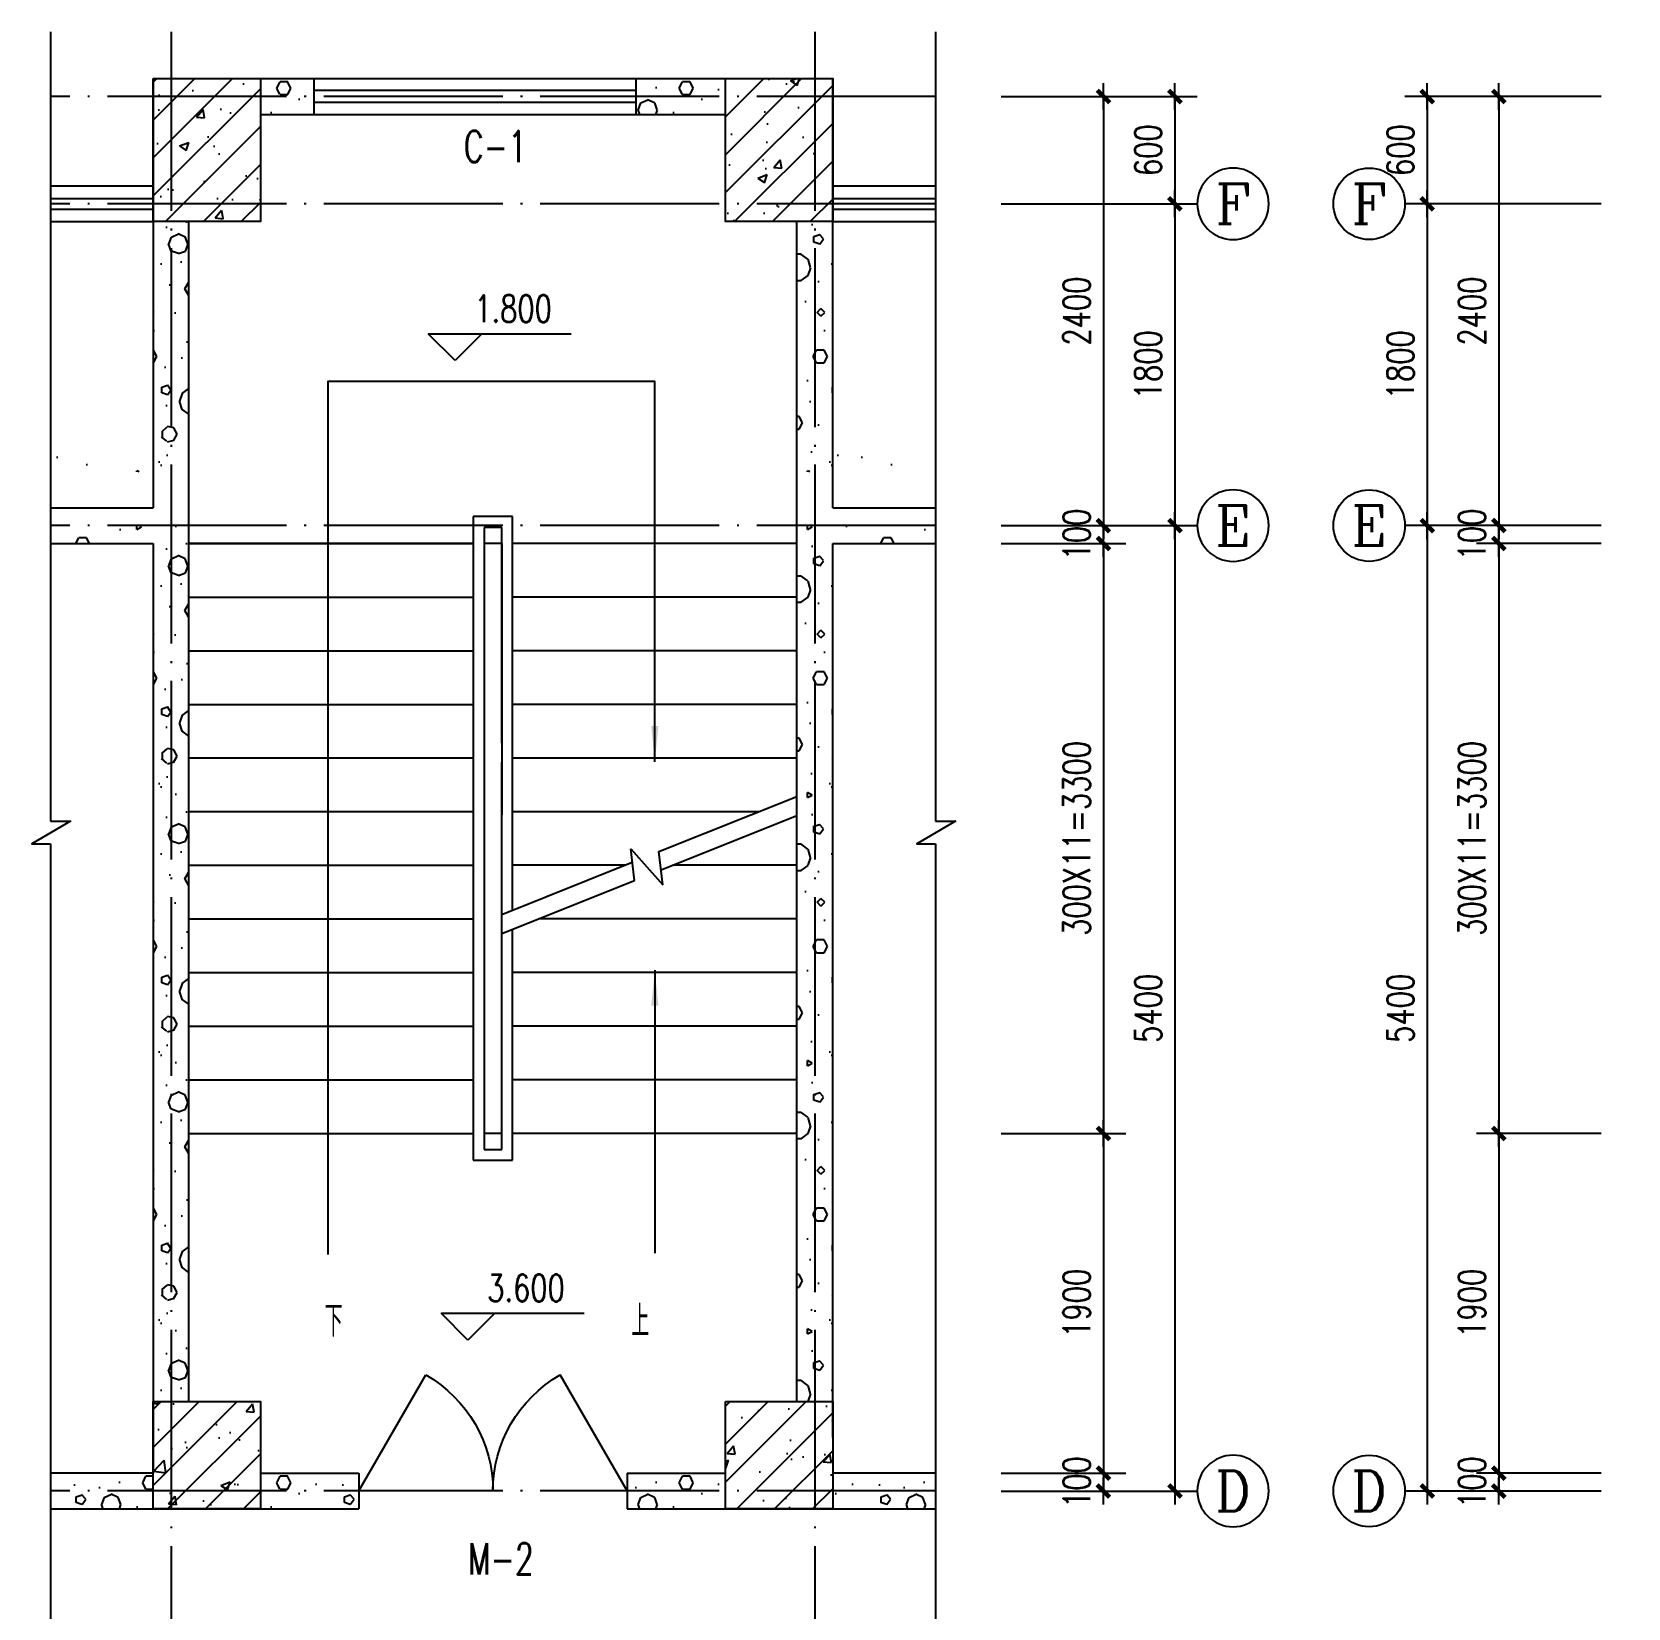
# Model space of a CAD drawing. Extents: x -105837 to 547563, y 466041 to 508041.
# Drawn here: x 334589 to 352440, y 480366 to 497999 of the extents above; entities that cross this region are included whole.
import ezdxf
from ezdxf.enums import TextEntityAlignment as Align

# ---------------------------------------------------------------- set-up
doc = ezdxf.new("R2010")
doc.units = 0
doc.header["$LTSCALE"] = 1000
doc.header["$MEASUREMENT"] = 0
doc.linetypes.add('DOTE', pattern=[2.42, 2, -0.2, 0.02, -0.2])
doc.layers.get('0').update_dxf_attribs({"linetype": 'CONTINUOUS'})
doc.layers.get('DEFPOINTS').update_dxf_attribs({"linetype": 'CONTINUOUS'})
for name, color, linetype in [('AXIS', 3, 'CONTINUOUS'), ('AXIS_TEXT', 7, 'CONTINUOUS'), ('DOTE', 1, 'DOTE'), ('PUB_DIM', 3, 'CONTINUOUS'), ('STAIR', 2, 'CONTINUOUS'), ('S详图索引', 7, 'CONTINUOUS'), ('t-填充', 8, 'CONTINUOUS'), ('WALL', 255, 'CONTINUOUS'), ('WINDOW', 4, 'CONTINUOUS'), ('WINDOW_TEXT', 7, 'CONTINUOUS'), ('门窗名称', 7, 'CONTINUOUS')]:
    doc.layers.add(name, color=color, linetype=linetype)
doc.styles.add('COMPLEX', font='COMPLEX.shx')
doc.styles.add('DIM_FONT', font='SIMPLEX.shx', dxfattribs={"width": 0.75})
doc.styles.add('SIMPLEX', font='SIMPLEX.SHX')
doc.styles.add('国标仿宋', font='SIMPLEX.shx', dxfattribs={"width": 0.75, "bigfont": 'gbhzfs.shx'})
doc.dimstyles.new('DIMN', dxfattribs={"dimtxt": 300, "dimasz": 1, "dimexe": 250, "dimexo": 300, "dimgap": 150, "dimtad": 1, "dimdec": 0, "dimzin": 0, "dimdsep": 46, "dimtxsty": 'DIM_FONT', "dimblk": '_DIMX', "dimcen": 0.09, "dimclrt": 7, "dimadec": 0, "dimazin": 0, "dimtfac": 1, "dimtdec": 0, "dimtix": 1, "dimtmove": 2, "dimatfit": 3, "dimldrblk": '_DIMX', "dimfxl": 1, "dimtolj": 1, "dimtzin": 0, "dimarcsym": 0})
pattern_1 = [(0, (-718761.9, 119379.8), (750, 1500), [0, -1500]), (0, (-719639.4, 119177.3), (750, 1500), [0, -1500]), (0, (-719151.9, 119162.3), (750, 1500), [0, -1500]), (0, (-718619.4, 119604.8), (750, 1500), [0, -1500]), (0, (-719241.9, 119087.3), (750, 1500), [0, -1500]), (0, (-718469.4, 120549.8), (750, 1500), [0, -1500]), (0, (-718926.9, 120429.8), (750, 1500), [0, -1500]), (0, (-718686.9, 120242.3), (750, 1500), [0, -1500]), (0, (-719909.4, 120212.3), (750, 1500), [0, -1500]), (0, (-719174.4, 120144.8), (750, 1500), [0, -1500]), (0, (-719459.4, 119762.3), (750, 1500), [0, -1500]), (0, (-719444.4, 119199.8), (750, 1500), [0, -1500]), (0, (-718881.9, 119139.8), (750, 1500), [0, -1500]), (0, (-718469.4, 119799.8), (750, 1500), [0, -1500]), (0, (-719871.9, 119567.3), (750, 1500), [0, -1500]), (0, (-719744.4, 119822.3), (750, 1500), [0, -1500]), (0, (-719159.4, 119717.3), (750, 1500), [0, -1500]), (0, (-719369.4, 119499.8), (750, 1500), [0, -1500]), (0, (-719489.4, 119994.8), (750, 1500), [0, -1500]), (0, (-719301.9, 120557.3), (750, 1500), [0, -1500]), (0, (-719811.9, 119252.3), (750, 1500), [0, -1500]), (0, (-718986.9, 120249.8), (750, 1500), [0, -1500]), (0, (-719684.4, 120272.3), (750, 1500), [0, -1500]), (0, (-719804.4, 120467.3), (750, 1500), [0, -1500]), (130.601294, (-718561.52, 120080.13), (-3749.999965, 4500.000027), [65.8539, -27592.779]), (18.43495, (-718668.66, 120108.7), (3750, 1499.999994), [67.7631, -9419.0698]), (90, (-718668.66, 120044.4), (750, 1500), [64.2857, -2935.7142]), (161.56505, (-718604.37, 120022.99), (-3750.000033, 1499.999893), [67.7631, -9419.0698]), (53.130102, (-718604.37, 120023), (750, 1500), [71.4286, -7428.5714]), (135, (-718547.23, 119258.7), (-750.0001, 1499.9999), [60.6091, -4182.0315]), (45, (-718632.95, 119258.7), (750, 1500), [60.6091, -4182.0315]), (135, (-718590.1, 119215.84), (-750.0001, 1499.9999), [60.6091, -4182.0315]), (45, (-718590.1, 119215.84), (750, 1500), [60.6091, -4182.0315]), (116.56505, (-719268.7, 120265.8), (-0.0001, 3000), [79.8596, -1597.1913]), (180, (-719304.4, 120337.3), (-750, 1500), [85.7143, -1414.2857]), (63.43495, (-719425.8, 120265.8), (1e-06, 3000), [79.8596, -1597.1913]), (116.56505, (-719390.1, 120194.4), (-0.0001, 3000), [79.8596, -1597.1913]), (0, (-719390.1, 120194.4), (750, 1500), [85.7143, -1414.2857]), (63.43495, (-719304.4, 120194.4), (1e-06, 3000), [79.8596, -1597.1913]), (107.102728, (-718704.375, 119758.7), (-2249.999919, 7500.0000288), [97.1534, -40707.258]), (143.972626, (-718732.95, 119851.56), (-14249.99984, 10500.000003), [97.1534, -20305.0515]), (180, (-718811.5, 119908.7), (-750, 1500), [92.8571, -1407.1428]), (36.027373, (-718982.95, 119851.56), (14249.999915, 10499.999902), [97.1534, -20305.0515]), (71.56505, (-719011.52, 119765.84), (2250.000015, 7499.999997), [90.3508, -9396.4821]), (107.102728, (-718982.946, 119672.987), (-2249.999919, 7500.0000288), [97.1534, -40707.258]), (143.972626, (-718904.37, 119615.84), (-14249.99984, 10500.000003), [97.1534, -20305.0515]), (0, (-718904.4, 119615.8), (750, 1500), [92.8571, -1407.1428]), (36.027373, (-718811.52, 119615.84), (14249.999915, 10499.999902), [97.1534, -20305.0515]), (71.56505, (-718732.95, 119672.99), (2250.000015, 7499.999997), [90.3508, -9396.4821]), (150.255118, (-718690.09, 120458.7), (-2250.000005, 1499.99998), [57.5875, -12035.799]), (90, (-718740.1, 120430.1), (750, 1500), [57.1429, -2942.857]), (29.744881, (-718740.09, 120430.13), (2250, 1499.999993), [57.5875, -12035.799]), (116.56505, (-719040.1, 119394.4), (-0.0001, 3000), [79.8596, -1597.1913]), (168.690067, (-719075.8, 119465.84), (-6750.000012, 1499.999964), [72.8431, -15224.214]), (41.185925, (-719204.375, 119430.13), (18749.999943, 16499.999905), [75.9296, -31814.5065]), (90, (-719204.4, 119358.7), (750, 1500), [71.4286, -2928.5713]), (138.814074, (-719147.23, 119308.7), (-18749.999723, 16500.0001545), [75.9296, -31814.5065]), (16.699244, (-719147.23, 119308.7), (24749.9999575, 7499.9999645), [74.5736, -31246.3455]), (60.945396, (-719075.8, 119330.13), (750.000003, 1499.9999955), [73.5402, -30813.3495]), (109.983106, (-719668.66, 120022.99), (-3750.00002, 10499.9999887), [83.605, -35030.4945]), (155.556045, (-719697.23, 120101.56), (-9750.0000463, 4499.9999106), [86.3075, -36162.8295]), (24.443955, (-719854.375, 120101.56), (9750.000014, 4499.9999825), [86.3075, -36162.8295]), (70.0168934, (-719882.946, 120022.99), (3750.0000173, 10499.9999904), [83.605, -35030.4945]), (109.983106, (-719854.375, 119944.415), (-3750.00002, 10499.9999887), [83.605, -35030.4945]), (160.016893, (-719775.8, 119915.84), (-3750.000019, 1499.999938), [83.605, -17473.4445]), (19.983107, (-719775.8, 119915.84), (3749.999996, 1500.000004), [83.605, -17473.4445]), (70.0168934, (-719697.23, 119944.415), (3750.0000173, 10499.9999904), [83.605, -35030.4945]), (122.005383, (-719111.52, 119887.27), (-750.000103, 1499.999928), [67.3856, -14083.5861]), (18.43495, (-719211.52, 119922.99), (3750, 1499.999994), [67.7631, -9419.0698]), (90, (-719211.5, 119858.7), (750, 1500), [64.2857, -2935.7142]), (161.56505, (-719147.23, 119837.27), (-3750.000033, 1499.999893), [67.7631, -9419.0698]), (54.462322, (-719147.23, 119837.27), (5249.999997, 7499.999995), [61.4452, -25745.5305]), (116.56505, (-719547.2, 119523), (-0.0001, 3000), [79.8596, -1597.1913]), (180, (-719583, 119594.4), (-750, 1500), [78.5714, -1421.4285]), (59.036243, (-719704.37, 119522.99), (750.000002, 1499.999993), [83.2993, -17409.555]), (120.963756, (-719661.52, 119451.56), (-750.000102, 1499.999931), [83.2993, -17409.555]), (0, (-719661.5, 119451.6), (750, 1500), [78.5714, -1421.4285]), (63.43495, (-719583, 119451.6), (1e-06, 3000), [79.8596, -1597.1913])]
pattern_2 = [(0, (-718761.9, 119979.8), (750, 1500), [0, -1500]), (0, (-719639.4, 119777.3), (750, 1500), [0, -1500]), (0, (-719151.9, 119762.3), (750, 1500), [0, -1500]), (0, (-718619.4, 120204.8), (750, 1500), [0, -1500]), (0, (-719241.9, 119687.3), (750, 1500), [0, -1500]), (0, (-718469.4, 121149.8), (750, 1500), [0, -1500]), (0, (-718926.9, 121029.8), (750, 1500), [0, -1500]), (0, (-718686.9, 120842.3), (750, 1500), [0, -1500]), (0, (-719909.4, 120812.3), (750, 1500), [0, -1500]), (0, (-719174.4, 120744.8), (750, 1500), [0, -1500]), (0, (-719459.4, 120362.3), (750, 1500), [0, -1500]), (0, (-719444.4, 119799.8), (750, 1500), [0, -1500]), (0, (-718881.9, 119739.8), (750, 1500), [0, -1500]), (0, (-718469.4, 120399.8), (750, 1500), [0, -1500]), (0, (-719871.9, 120167.3), (750, 1500), [0, -1500]), (0, (-719744.4, 120422.3), (750, 1500), [0, -1500]), (0, (-719159.4, 120317.3), (750, 1500), [0, -1500]), (0, (-719369.4, 120099.8), (750, 1500), [0, -1500]), (0, (-719489.4, 120594.8), (750, 1500), [0, -1500]), (0, (-719301.9, 121157.3), (750, 1500), [0, -1500]), (0, (-719811.9, 119852.3), (750, 1500), [0, -1500]), (0, (-718986.9, 120849.8), (750, 1500), [0, -1500]), (0, (-719684.4, 120872.3), (750, 1500), [0, -1500]), (0, (-719804.4, 121067.3), (750, 1500), [0, -1500]), (130.601294, (-718561.52, 120680.13), (-3749.999965, 4500.000027), [65.8539, -27592.779]), (18.43495, (-718668.66, 120708.7), (3750, 1499.999994), [67.7631, -9419.0698]), (90, (-718668.66, 120644.4), (750, 1500), [64.2857, -2935.7142]), (161.56505, (-718604.37, 120622.99), (-3750.000033, 1499.999893), [67.7631, -9419.0698]), (53.130102, (-718604.37, 120623), (750, 1500), [71.4286, -7428.5714]), (135, (-718547.23, 119858.7), (-750.0001, 1499.9999), [60.6091, -4182.0315]), (45, (-718632.95, 119858.7), (750, 1500), [60.6091, -4182.0315]), (135, (-718590.1, 119815.84), (-750.0001, 1499.9999), [60.6091, -4182.0315]), (45, (-718590.1, 119815.84), (750, 1500), [60.6091, -4182.0315]), (116.56505, (-719268.7, 120865.8), (-0.0001, 3000), [79.8596, -1597.1913]), (180, (-719304.4, 120937.3), (-750, 1500), [85.7143, -1414.2857]), (63.43495, (-719425.8, 120865.8), (1e-06, 3000), [79.8596, -1597.1913]), (116.56505, (-719390.1, 120794.4), (-0.0001, 3000), [79.8596, -1597.1913]), (0, (-719390.1, 120794.4), (750, 1500), [85.7143, -1414.2857]), (63.43495, (-719304.4, 120794.4), (1e-06, 3000), [79.8596, -1597.1913]), (107.102728, (-718704.375, 120358.7), (-2249.999919, 7500.0000288), [97.1534, -40707.258]), (143.972626, (-718732.95, 120451.56), (-14249.99984, 10500.000003), [97.1534, -20305.0515]), (180, (-718811.5, 120508.7), (-750, 1500), [92.8571, -1407.1428]), (36.027373, (-718982.95, 120451.56), (14249.999915, 10499.999902), [97.1534, -20305.0515]), (71.56505, (-719011.52, 120365.84), (2250.000015, 7499.999997), [90.3508, -9396.4821]), (107.102728, (-718982.946, 120272.987), (-2249.999919, 7500.0000288), [97.1534, -40707.258]), (143.972626, (-718904.37, 120215.84), (-14249.99984, 10500.000003), [97.1534, -20305.0515]), (0, (-718904.4, 120215.8), (750, 1500), [92.8571, -1407.1428]), (36.027373, (-718811.52, 120215.84), (14249.999915, 10499.999902), [97.1534, -20305.0515]), (71.56505, (-718732.95, 120272.99), (2250.000015, 7499.999997), [90.3508, -9396.4821]), (150.255118, (-718690.09, 121058.7), (-2250.000005, 1499.99998), [57.5875, -12035.799]), (90, (-718740.1, 121030.1), (750, 1500), [57.1429, -2942.857]), (29.744881, (-718740.09, 121030.13), (2250, 1499.999993), [57.5875, -12035.799]), (116.56505, (-719040.1, 119994.4), (-0.0001, 3000), [79.8596, -1597.1913]), (168.690067, (-719075.8, 120065.84), (-6750.000012, 1499.999964), [72.8431, -15224.214]), (41.185925, (-719204.375, 120030.13), (18749.999943, 16499.999905), [75.9296, -31814.5065]), (90, (-719204.4, 119958.7), (750, 1500), [71.4286, -2928.5713]), (138.814074, (-719147.23, 119908.7), (-18749.999723, 16500.0001545), [75.9296, -31814.5065]), (16.699244, (-719147.23, 119908.7), (24749.9999575, 7499.9999645), [74.5736, -31246.3455]), (60.945396, (-719075.8, 119930.13), (750.000003, 1499.9999955), [73.5402, -30813.3495]), (109.983106, (-719668.66, 120622.99), (-3750.00002, 10499.9999887), [83.605, -35030.4945]), (155.556045, (-719697.23, 120701.56), (-9750.0000463, 4499.9999106), [86.3075, -36162.8295]), (24.443955, (-719854.375, 120701.56), (9750.000014, 4499.9999825), [86.3075, -36162.8295]), (70.0168934, (-719882.946, 120622.99), (3750.0000173, 10499.9999904), [83.605, -35030.4945]), (109.983106, (-719854.375, 120544.415), (-3750.00002, 10499.9999887), [83.605, -35030.4945]), (160.016893, (-719775.8, 120515.84), (-3750.000019, 1499.999938), [83.605, -17473.4445]), (19.983107, (-719775.8, 120515.84), (3749.999996, 1500.000004), [83.605, -17473.4445]), (70.0168934, (-719697.23, 120544.415), (3750.0000173, 10499.9999904), [83.605, -35030.4945]), (122.005383, (-719111.52, 120487.27), (-750.000103, 1499.999928), [67.3856, -14083.5861]), (18.43495, (-719211.52, 120522.99), (3750, 1499.999994), [67.7631, -9419.0698]), (90, (-719211.5, 120458.7), (750, 1500), [64.2857, -2935.7142]), (161.56505, (-719147.23, 120437.27), (-3750.000033, 1499.999893), [67.7631, -9419.0698]), (54.462322, (-719147.23, 120437.27), (5249.999997, 7499.999995), [61.4452, -25745.5305]), (116.56505, (-719547.2, 120123), (-0.0001, 3000), [79.8596, -1597.1913]), (180, (-719583, 120194.4), (-750, 1500), [78.5714, -1421.4285]), (59.036243, (-719704.37, 120122.99), (750.000002, 1499.999993), [83.2993, -17409.555]), (120.963756, (-719661.52, 120051.56), (-750.000102, 1499.999931), [83.2993, -17409.555]), (0, (-719661.5, 120051.6), (750, 1500), [78.5714, -1421.4285]), (63.43495, (-719583, 120051.6), (1e-06, 3000), [79.8596, -1597.1913])]

# ---------------------------------------------------------------- blocks, each defined once
blk = doc.blocks.new('_dblk1')
for p, q in [((-0.5, 0), (-0.25, -0.433)), ((0.5, 0), (0.25, -0.433))]:
    blk.add_line(p, q)
for centre, start, end in [((-0.5, 0), 300, 0), ((0.5, 0), 180, 240)]:
    blk.add_arc(centre, 0.5, start, end)
at = {"layer": 'WINDOW_TEXT', "style": 'SIMPLEX', "flags": 9}
blk.add_attdef('A', text='', height=1, dxfattribs=at).set_placement((0, 1.5), align=Align.MIDDLE)
blk = doc.blocks.new('_WBLK')
for p, q in [((-0.5, 0.5), (0.5, 0.5)), ((0.5, 0.1667), (-0.5, 0.1667)), ((0.5, -0.1667), (-0.5, -0.1667)), ((-0.5, -0.5), (0.5, -0.5))]:
    blk.add_line(p, q)
at = {"layer": 'WINDOW_TEXT', "style": 'SIMPLEX', "flags": 9}
blk.add_attdef('A', text='', height=1, dxfattribs=at).set_placement((0, 1.5), align=Align.MIDDLE)
blk = doc.blocks.new('_arrow')
blk.add_solid([(0, 0), (-1, 0.1), (-1, -0.1)])
blk = doc.blocks.new('_DIMX')
blk.add_line((-150, 0), (150, 0))
at = {"const_width": 50}
blk.add_lwpolyline([(-70, -70), (70, 70)], dxfattribs=at)
blk = doc.blocks.new('*D191')
at = {"layer": 'DEFPOINTS', "color": 0, "transparency": 16777216}
for p in [(345127, 485676), (345127, 481876), (346572, 481876)]:
    blk.add_point(p, dxfattribs=at)
at = {"layer": 'PUB_DIM', "color": 0, "lineweight": -2, "transparency": 16777216}
for p, q in [((345427, 485676), (346822, 485676)), ((346572, 485675), (346572, 481877)), ((345427, 481876), (346822, 481876))]:
    blk.add_line(p, q, dxfattribs=at)
for p, rotation in [((346572, 485676), 90), ((346572, 481876), 270)]:
    blk.add_blockref('_DIMX', p, dxfattribs=dict(at, rotation=rotation))
at = {"layer": 'PUB_DIM', "color": 7, "transparency": 16777216, "insert": (346272, 483776), "char_height": 300, "attachment_point": 5, "rotation": 90, "style": 'DIM_FONT'}
blk.add_mtext('\\A1;1900', dxfattribs=at)
blk = doc.blocks.new('*D192')
at = {"layer": 'DEFPOINTS', "color": 0, "transparency": 16777216}
for p in [(345127, 492476), (345127, 481676), (347372, 481676)]:
    blk.add_point(p, dxfattribs=at)
at = {"layer": 'PUB_DIM', "color": 0, "lineweight": -2, "transparency": 16777216}
for p, q in [((345427, 492476), (347622, 492476)), ((347372, 492475), (347372, 481677)), ((345427, 481676), (347622, 481676))]:
    blk.add_line(p, q, dxfattribs=at)
for p, rotation in [((347372, 492476), 90), ((347372, 481676), 270)]:
    blk.add_blockref('_DIMX', p, dxfattribs=dict(at, rotation=rotation))
at = {"layer": 'PUB_DIM', "color": 7, "transparency": 16777216, "insert": (347072, 487076), "char_height": 300, "attachment_point": 5, "rotation": 90, "style": 'DIM_FONT'}
blk.add_mtext('\\A1;5400', dxfattribs=at)
blk = doc.blocks.new('*D193')
at = {"layer": 'DEFPOINTS', "color": 0, "transparency": 16777216}
for p in [(345127, 481876), (345127, 481676), (346572, 481676)]:
    blk.add_point(p, dxfattribs=at)
at = {"layer": 'PUB_DIM', "color": 0, "lineweight": -2, "transparency": 16777216}
for p, q in [((345427, 481876), (346822, 481876)), ((346572, 481877), (346572, 481878)), ((346572, 481876), (346572, 481676)), ((345427, 481676), (346822, 481676)), ((346572, 481675), (346572, 481674))]:
    blk.add_line(p, q, dxfattribs=at)
for p, rotation in [((346572, 481876), 270), ((346572, 481676), 90)]:
    blk.add_blockref('_DIMX', p, dxfattribs=dict(at, rotation=rotation))
at = {"layer": 'PUB_DIM', "color": 7, "transparency": 16777216, "insert": (346272, 481776), "char_height": 300, "attachment_point": 5, "rotation": 90, "style": 'DIM_FONT'}
blk.add_mtext('\\A1;100', dxfattribs=at)
blk = doc.blocks.new('_axiso')
blk.add_circle((0, 0), 0.5)
at = {"layer": 'AXIS_TEXT', "style": 'COMPLEX', "width": 1.041667}
blk.add_attdef('A', text='', height=0.56, dxfattribs=at).set_placement((-0.25, -0.28), (0.25, -0.28), align=Align.FIT)
blk = doc.blocks.new('*D194')
at = {"layer": 'DEFPOINTS', "color": 0, "transparency": 16777216}
for p in [(345127, 496076), (345127, 492476), (347372, 492476)]:
    blk.add_point(p, dxfattribs=at)
at = {"layer": 'PUB_DIM', "color": 0, "lineweight": -2, "transparency": 16777216}
for p, q in [((345427, 496076), (347622, 496076)), ((347372, 496075), (347372, 492477)), ((345427, 492476), (347622, 492476))]:
    blk.add_line(p, q, dxfattribs=at)
for p, rotation in [((347372, 496076), 90), ((347372, 492476), 270)]:
    blk.add_blockref('_DIMX', p, dxfattribs=dict(at, rotation=rotation))
at = {"layer": 'PUB_DIM', "color": 7, "transparency": 16777216, "insert": (347072, 494276), "char_height": 300, "attachment_point": 5, "rotation": 90, "style": 'DIM_FONT'}
blk.add_mtext('\\A1;1800', dxfattribs=at)
blk = doc.blocks.new('*D195')
at = {"layer": 'DEFPOINTS', "color": 0, "transparency": 16777216}
for p in [(345927, 497276), (345927, 496076), (347372, 496076)]:
    blk.add_point(p, dxfattribs=at)
at = {"layer": 'PUB_DIM', "color": 0, "lineweight": -2, "transparency": 16777216}
for p, q in [((346227, 497276), (347622, 497276)), ((347372, 497275), (347372, 496077)), ((346227, 496076), (347622, 496076))]:
    blk.add_line(p, q, dxfattribs=at)
for p, rotation in [((347372, 497276), 90), ((347372, 496076), 270)]:
    blk.add_blockref('_DIMX', p, dxfattribs=dict(at, rotation=rotation))
at = {"layer": 'PUB_DIM', "color": 7, "transparency": 16777216, "insert": (347072, 496676), "char_height": 300, "attachment_point": 5, "rotation": 90, "style": 'DIM_FONT'}
blk.add_mtext('\\A1;600', dxfattribs=at)
blk = doc.blocks.new('*D196')
at = {"layer": 'DEFPOINTS', "color": 0, "transparency": 16777216}
for p in [(345127, 492476), (346572, 492476), (345127, 492276)]:
    blk.add_point(p, dxfattribs=at)
at = {"layer": 'PUB_DIM', "color": 0, "lineweight": -2, "transparency": 16777216}
for p, q in [((345427, 492476), (346822, 492476)), ((346572, 492477), (346572, 492478)), ((346572, 492276), (346572, 492476)), ((345427, 492276), (346822, 492276)), ((346572, 492275), (346572, 492274))]:
    blk.add_line(p, q, dxfattribs=at)
for p, rotation in [((346572, 492476), 270), ((346572, 492276), 90)]:
    blk.add_blockref('_DIMX', p, dxfattribs=dict(at, rotation=rotation))
at = {"layer": 'PUB_DIM', "color": 7, "transparency": 16777216, "insert": (346272, 492376), "char_height": 300, "attachment_point": 5, "rotation": 90, "style": 'DIM_FONT'}
blk.add_mtext('\\A1;100', dxfattribs=at)
blk = doc.blocks.new('*D197')
at = {"layer": 'DEFPOINTS', "color": 0, "transparency": 16777216}
for p in [(345127, 497276), (345127, 492476), (346572, 492476)]:
    blk.add_point(p, dxfattribs=at)
at = {"layer": 'PUB_DIM', "color": 0, "lineweight": -2, "transparency": 16777216}
for p, q in [((345427, 497276), (346822, 497276)), ((346572, 497275), (346572, 492477)), ((345427, 492476), (346822, 492476))]:
    blk.add_line(p, q, dxfattribs=at)
for p, rotation in [((346572, 497276), 90), ((346572, 492476), 270)]:
    blk.add_blockref('_DIMX', p, dxfattribs=dict(at, rotation=rotation))
at = {"layer": 'PUB_DIM', "color": 7, "transparency": 16777216, "insert": (346272, 494876), "char_height": 300, "attachment_point": 5, "rotation": 90, "style": 'DIM_FONT'}
blk.add_mtext('\\A1;2400', dxfattribs=at)
blk = doc.blocks.new('*D198')
at = {"layer": 'DEFPOINTS', "color": 0, "transparency": 16777216}
for p in [(345127, 492276), (345127, 485676), (346572, 485676)]:
    blk.add_point(p, dxfattribs=at)
at = {"layer": 'PUB_DIM', "color": 0, "lineweight": -2, "transparency": 16777216}
for p, q in [((345427, 492276), (346822, 492276)), ((346572, 492275), (346572, 485677)), ((345427, 485676), (346822, 485676))]:
    blk.add_line(p, q, dxfattribs=at)
for p, rotation in [((346572, 492276), 90), ((346572, 485676), 270)]:
    blk.add_blockref('_DIMX', p, dxfattribs=dict(at, rotation=rotation))
at = {"layer": 'PUB_DIM', "color": 7, "transparency": 16777216, "insert": (346272, 488976), "char_height": 300, "attachment_point": 5, "rotation": 90, "style": 'DIM_FONT'}
blk.add_mtext('\\A1;300X11=3300', dxfattribs=at)
blk = doc.blocks.new('*D199')
at = {"layer": 'DEFPOINTS', "color": 0, "transparency": 16777216}
for p in [(352440, 485676), (350994, 481876), (352440, 481876)]:
    blk.add_point(p, dxfattribs=at)
at = {"layer": 'PUB_DIM', "color": 0, "lineweight": -2, "transparency": 16777216}
for p, q in [((352140, 485676), (350744, 485676)), ((350994, 485675), (350994, 481877)), ((352140, 481876), (350744, 481876))]:
    blk.add_line(p, q, dxfattribs=at)
for p, rotation in [((350994, 485676), 90), ((350994, 481876), 270)]:
    blk.add_blockref('_DIMX', p, dxfattribs=dict(at, rotation=rotation))
at = {"layer": 'PUB_DIM', "color": 7, "transparency": 16777216, "insert": (350694, 483776), "char_height": 300, "attachment_point": 5, "rotation": 90, "style": 'DIM_FONT'}
blk.add_mtext('\\A1;1900', dxfattribs=at)
blk = doc.blocks.new('*D200')
at = {"layer": 'DEFPOINTS', "color": 0, "transparency": 16777216}
for p in [(352440, 492476), (350194, 481676), (352440, 481676)]:
    blk.add_point(p, dxfattribs=at)
at = {"layer": 'PUB_DIM', "color": 0, "lineweight": -2, "transparency": 16777216}
for p, q in [((352140, 492476), (349944, 492476)), ((350194, 492475), (350194, 481677)), ((352140, 481676), (349944, 481676))]:
    blk.add_line(p, q, dxfattribs=at)
for p, rotation in [((350194, 492476), 90), ((350194, 481676), 270)]:
    blk.add_blockref('_DIMX', p, dxfattribs=dict(at, rotation=rotation))
at = {"layer": 'PUB_DIM', "color": 7, "transparency": 16777216, "insert": (349894, 487076), "char_height": 300, "attachment_point": 5, "rotation": 90, "style": 'DIM_FONT'}
blk.add_mtext('\\A1;5400', dxfattribs=at)
blk = doc.blocks.new('*D201')
at = {"layer": 'DEFPOINTS', "color": 0, "transparency": 16777216}
for p in [(352440, 481876), (350994, 481676), (352440, 481676)]:
    blk.add_point(p, dxfattribs=at)
at = {"layer": 'PUB_DIM', "color": 0, "lineweight": -2, "transparency": 16777216}
for p, q in [((352140, 481876), (350744, 481876)), ((350994, 481877), (350994, 481878)), ((350994, 481876), (350994, 481676)), ((352140, 481676), (350744, 481676)), ((350994, 481675), (350994, 481674))]:
    blk.add_line(p, q, dxfattribs=at)
for p, rotation in [((350994, 481876), 270), ((350994, 481676), 90)]:
    blk.add_blockref('_DIMX', p, dxfattribs=dict(at, rotation=rotation))
at = {"layer": 'PUB_DIM', "color": 7, "transparency": 16777216, "insert": (350694, 481776), "char_height": 300, "attachment_point": 5, "rotation": 90, "style": 'DIM_FONT'}
blk.add_mtext('\\A1;100', dxfattribs=at)
blk = doc.blocks.new('*D202')
at = {"layer": 'DEFPOINTS', "color": 0, "transparency": 16777216}
for p in [(352440, 497276), (350994, 492476), (352440, 492476)]:
    blk.add_point(p, dxfattribs=at)
at = {"layer": 'PUB_DIM', "color": 0, "lineweight": -2, "transparency": 16777216}
for p, q in [((352140, 497276), (350744, 497276)), ((350994, 497275), (350994, 492477)), ((352140, 492476), (350744, 492476))]:
    blk.add_line(p, q, dxfattribs=at)
for p, rotation in [((350994, 497276), 90), ((350994, 492476), 270)]:
    blk.add_blockref('_DIMX', p, dxfattribs=dict(at, rotation=rotation))
at = {"layer": 'PUB_DIM', "color": 7, "transparency": 16777216, "insert": (350694, 494876), "char_height": 300, "attachment_point": 5, "rotation": 90, "style": 'DIM_FONT'}
blk.add_mtext('\\A1;2400', dxfattribs=at)
blk = doc.blocks.new('*D203')
at = {"layer": 'DEFPOINTS', "color": 0, "transparency": 16777216}
for p in [(350994, 492476), (352440, 492476), (352440, 492276)]:
    blk.add_point(p, dxfattribs=at)
at = {"layer": 'PUB_DIM', "color": 0, "lineweight": -2, "transparency": 16777216}
for p, q in [((352140, 492476), (350744, 492476)), ((350994, 492477), (350994, 492478)), ((350994, 492276), (350994, 492476)), ((352140, 492276), (350744, 492276)), ((350994, 492275), (350994, 492274))]:
    blk.add_line(p, q, dxfattribs=at)
for p, rotation in [((350994, 492476), 270), ((350994, 492276), 90)]:
    blk.add_blockref('_DIMX', p, dxfattribs=dict(at, rotation=rotation))
at = {"layer": 'PUB_DIM', "color": 7, "transparency": 16777216, "insert": (350694, 492376), "char_height": 300, "attachment_point": 5, "rotation": 90, "style": 'DIM_FONT'}
blk.add_mtext('\\A1;100', dxfattribs=at)
blk = doc.blocks.new('*D204')
at = {"layer": 'DEFPOINTS', "color": 0, "transparency": 16777216}
for p in [(352440, 496076), (350194, 492476), (352440, 492476)]:
    blk.add_point(p, dxfattribs=at)
at = {"layer": 'PUB_DIM', "color": 0, "lineweight": -2, "transparency": 16777216}
for p, q in [((352140, 496076), (349944, 496076)), ((350194, 496075), (350194, 492477)), ((352140, 492476), (349944, 492476))]:
    blk.add_line(p, q, dxfattribs=at)
for p, rotation in [((350194, 496076), 90), ((350194, 492476), 270)]:
    blk.add_blockref('_DIMX', p, dxfattribs=dict(at, rotation=rotation))
at = {"layer": 'PUB_DIM', "color": 7, "transparency": 16777216, "insert": (349894, 494276), "char_height": 300, "attachment_point": 5, "rotation": 90, "style": 'DIM_FONT'}
blk.add_mtext('\\A1;1800', dxfattribs=at)
blk = doc.blocks.new('*D205')
at = {"layer": 'DEFPOINTS', "color": 0, "transparency": 16777216}
for p in [(352440, 492276), (350994, 485676), (352440, 485676)]:
    blk.add_point(p, dxfattribs=at)
at = {"layer": 'PUB_DIM', "color": 0, "lineweight": -2, "transparency": 16777216}
for p, q in [((352140, 492276), (350744, 492276)), ((350994, 492275), (350994, 485677)), ((352140, 485676), (350744, 485676))]:
    blk.add_line(p, q, dxfattribs=at)
for p, rotation in [((350994, 492276), 90), ((350994, 485676), 270)]:
    blk.add_blockref('_DIMX', p, dxfattribs=dict(at, rotation=rotation))
at = {"layer": 'PUB_DIM', "color": 7, "transparency": 16777216, "insert": (350694, 488976), "char_height": 300, "attachment_point": 5, "rotation": 90, "style": 'DIM_FONT'}
blk.add_mtext('\\A1;300X11=3300', dxfattribs=at)
blk = doc.blocks.new('*D206')
at = {"layer": 'DEFPOINTS', "color": 0, "transparency": 16777216}
for p in [(351640, 497276), (350194, 496076), (351640, 496076)]:
    blk.add_point(p, dxfattribs=at)
at = {"layer": 'PUB_DIM', "color": 0, "lineweight": -2, "transparency": 16777216}
for p, q in [((351340, 497276), (349944, 497276)), ((350194, 497275), (350194, 496077)), ((351340, 496076), (349944, 496076))]:
    blk.add_line(p, q, dxfattribs=at)
for p, rotation in [((350194, 497276), 90), ((350194, 496076), 270)]:
    blk.add_blockref('_DIMX', p, dxfattribs=dict(at, rotation=rotation))
at = {"layer": 'PUB_DIM', "color": 7, "transparency": 16777216, "insert": (349894, 496676), "char_height": 300, "attachment_point": 5, "rotation": 90, "style": 'DIM_FONT'}
blk.add_mtext('\\A1;600', dxfattribs=at)

msp = doc.modelspace()

# ---------------------------------------------------------------- hatches: boundary and pattern name
at = {"layer": 't-填充'}
h = msp.add_hatch(dxfattribs=at)
h.set_pattern_fill('AN31C', color=256, scale=1500, style=0)
h.set_pattern_definition([(45, (-719204.37, 119837.27), (-212.132034, 212.132034), []), (50, (-719204.4, 119837.3), (1075.8903, -94.1282), [112.5, -1237.5]), (355, (-719204.4, 119837.3), (-208.127, 1128.2882), [90, -990]), (100.4514, (-719114.7, 119829.4), (867.7641, 1034.1593), [95.6103, -1051.7132]), (46.1842, (-719204.4, 120137.3), (1600.8616, -248.2785), [168.75, -1856.25]), (96.6356, (-719071, 120116.6), (1401.994, 1461.1768), [143.4154, -1577.5695]), (351.1842, (-719204.4, 120137.3), (1401.993, 1461.178), [135, -1485]), (21, (-719054.4, 120062.3), (895.3606, -603.92834), [112.5, -1237.5]), (326, (-719054.4, 120062.3), (364.973, 1087.7251), [90, -990]), (71.4514, (-718979.8, 120011.9), (1260.3339, 483.7957), [95.6103, -1051.7132]), (37.5, (-719204.37, 119837.27), (18.23978, 499.34078), [0, -978, 0, -1005, 0, -993.75]), (7.5, (-719204.4, 119837.27), (394.6043, 591.61757), [0, -573, 0, -955.5, 0, -378.75]), (327.5, (-719538.87, 119837.27), (800.73365, -33.83231), [0, -375, 0, -1170, 0, -1552.5]), (317.5, (-719688.9, 119837.3), (874.77925, 150.15747), [0, -487.5, 0, -777, 0, -1102.5])])
h.paths.add_polyline_path([(335945.86852, 497476.33465), (337144.86852, 497476.33465), (337144.86852, 495876.33465), (335945.86852, 495876.33465)])
h.paths.add_polyline_path([(342345.86852, 497476.33465), (343544.86852, 497476.33465), (343544.86852, 495876.33465), (342345.86852, 495876.33465)])
h.paths.add_polyline_path([(335944.86852, 482676.33465), (337144.86852, 482676.33465), (337144.86852, 481476.33465), (335944.86852, 481476.33465)])
h.paths.add_polyline_path([(342344.86852, 482676.33465), (343544.86852, 482676.33465), (343544.86852, 481476.33465), (342344.86852, 481476.33465)])
h = msp.add_hatch(dxfattribs=at)
h.set_pattern_fill('AN32C', color=256, scale=1500, style=0)
h.set_pattern_definition(pattern_2)
h.paths.add_polyline_path([(337744.86852, 497476.33465), (337144.86852, 497476.33465), (337144.86852, 497276.33465), (337744.86852, 497276.33465)])
h.paths.add_polyline_path([(337744.86852, 497276.33465), (337144.86852, 497276.33465), (337144.86852, 497076.33465), (337744.86852, 497076.33465)])
h.paths.add_polyline_path([(342345.86852, 497476.33465), (341344.86852, 497476.33465), (341344.86852, 497276.33465), (342345.86852, 497276.33465)])
h.paths.add_polyline_path([(342345.86852, 497276.33465), (341344.86852, 497276.33465), (341344.86852, 497076.33465), (342345.86852, 497076.33465)])
h = msp.add_hatch(dxfattribs=at)
h.set_pattern_fill('AN32C', color=256, scale=1500, style=0)
h.set_pattern_definition(pattern_2)
h.paths.add_polyline_path([(336144.86852, 495876.33465), (335944.86852, 495876.33465), (335944.86852, 493276.33465), (334795.66685, 493276.33465), (334795.66685, 493076.33465), (336144.86852, 493076.33465)])
h.paths.add_polyline_path([(336344.86852, 495876.33465), (336144.86852, 495876.33465), (336144.86852, 493076.33465), (336344.86852, 493076.33465)])
h = msp.add_hatch(dxfattribs=at)
h.set_pattern_fill('AN32C', color=256, scale=1500, style=0)
h.set_pattern_definition(pattern_2)
h.paths.add_polyline_path([(343344.86852, 495876.33465), (343144.86852, 495876.33465), (343144.86852, 493076.33465), (343344.86852, 493076.33465)])
h.paths.add_polyline_path([(343544.86852, 495876.33465), (343344.86852, 495876.33465), (343344.86852, 493076.33465), (344694.07019, 493076.33465), (344694.07019, 493276.33465), (343544.86852, 493276.33465)])
h = msp.add_hatch(dxfattribs=at)
h.set_pattern_fill('AN32C', color=256, scale=1500, style=0)
h.set_pattern_definition(pattern_1)
h.paths.add_polyline_path([(336144.86852, 492476.33465), (334795.66685, 492476.33465), (334795.66685, 492276.33465), (335944.86852, 492276.33465), (335944.86852, 482676.33465), (336144.86852, 482676.33465)])
h.paths.add_polyline_path([(336344.86852, 492476.33465), (336144.86852, 492476.33465), (336144.86852, 482676.33465), (336344.86852, 482676.33465)])
h = msp.add_hatch(dxfattribs=at)
h.set_pattern_fill('AN32C', color=256, scale=1500, style=0)
h.set_pattern_definition(pattern_1)
h.paths.add_polyline_path([(343344.86852, 492476.33465), (343144.86852, 492476.33465), (343144.86852, 482676.33465), (343344.86852, 482676.33465)])
h.paths.add_polyline_path([(343544.86852, 492276.33465), (344694.07019, 492276.33465), (344694.07019, 492476.33465), (343344.86852, 492476.33465), (343344.86852, 482676.33465), (343544.86852, 482676.33465)])
h = msp.add_hatch(dxfattribs=at)
h.set_pattern_fill('AN32C', color=256, scale=1500, style=0)
h.set_pattern_definition(pattern_1)
h.paths.add_polyline_path([(335944.86852, 481876.33465), (334795.66685, 481876.33465), (334795.66685, 481676.33465), (335944.86852, 481676.33465)])
h.paths.add_polyline_path([(335944.86852, 481676.33465), (334795.66685, 481676.33465), (334795.66685, 481476.33465), (335944.86852, 481476.33465)])
h.paths.add_polyline_path([(338244.86852, 481876.33465), (337144.86852, 481876.33465), (337144.86852, 481676.33465), (338244.86852, 481676.33465)])
h.paths.add_polyline_path([(338244.86852, 481676.33465), (337144.86852, 481676.33465), (337144.86852, 481476.33465), (338244.86852, 481476.33465)])
h.paths.add_polyline_path([(342344.86852, 481876.33465), (341244.86852, 481876.33465), (341244.86852, 481676.33465), (342344.86852, 481676.33465)])
h.paths.add_polyline_path([(342344.86852, 481676.33465), (341244.86852, 481676.33465), (341244.86852, 481476.33465), (342344.86852, 481476.33465)])
h = msp.add_hatch(dxfattribs=at)
h.set_pattern_fill('AN32C', color=256, scale=1500, style=0)
h.set_pattern_definition(pattern_1)
h.paths.add_polyline_path([(344694.07019, 481876.33465), (343544.86852, 481876.33465), (343544.86852, 481676.33465), (344694.07019, 481676.33465)])
h.paths.add_polyline_path([(344694.07019, 481676.33465), (343544.86852, 481676.33465), (343544.86852, 481476.33465), (344694.07019, 481476.33465)])

# ---------------------------------------------------------------- linework, layer by layer
at = {"color": 23}
for p, q in [((334795.66685, 497999.01543), (334795.66685, 489169.97914)), ((344694.07019, 497999.01543), (344694.07019, 489169.97914)), ((334795.66685, 488915.64968), (334795.66685, 480020.67966)), ((344694.07019, 488915.64968), (344694.07019, 480020.67966))]:
    msp.add_line(p, q, dxfattribs=at)
for points in [[(334795.66685, 489169.97914), (335018.68253, 489169.97914), (334588.56956, 488915.64968), (334795.66685, 488915.64968)], [(344694.07019, 489169.97914), (344917.08587, 489169.97914), (344486.9729, 488915.64968), (344694.07019, 488915.64968)]]:
    msp.add_lwpolyline(points, dxfattribs=at)
at = {"layer": 'DOTE'}
for p, q in [((336144.86852, 497999.01543), (336144.86852, 480020.67966)), ((343344.86852, 497999.01543), (343344.86852, 480020.67966)), ((344694.07019, 497276.33465), (334795.66685, 497276.33465)), ((344694.07019, 496076.33465), (334795.66685, 496076.33465)), ((344694.07019, 492476.33465), (334795.66685, 492476.33465)), ((344694.07019, 481676.33465), (334795.66685, 481676.33465))]:
    msp.add_line(p, q, dxfattribs=at)
at = {"layer": 'PUB_DIM'}
for p, q in [((339320.15546, 494321.43468), (339020.15546, 494621.43468)), ((339020.15546, 494621.43468), (339620.15546, 494621.43468)), ((339320.15546, 494621.43468), (340618.72688, 494621.43468)), ((339620.15546, 494621.43468), (339320.15546, 494321.43468)), ((339464.80874, 483365.23139), (339164.80874, 483665.23139)), ((339164.80874, 483665.23139), (339764.80874, 483665.23139)), ((339464.80874, 483665.23139), (340763.38017, 483665.23139)), ((339764.80874, 483665.23139), (339464.80874, 483365.23139))]:
    msp.add_line(p, q, dxfattribs=at)
for points in [[(341554.86852, 489834.11454), (341554.86852, 494088.98644), (337899.20784, 494088.98644), (337899.20784, 484321.37815)], [(341554.86852, 487504.1562), (341554.86852, 484336.22256)]]:
    msp.add_lwpolyline(points, dxfattribs=at)
at = {"layer": 'STAIR', "linetype": 'Continuous'}
for p, q in [((334795.66685, 496276.33465), (335944.86852, 496276.33465)), ((343544.86852, 496276.33465), (344694.07019, 496276.33465)), ((334795.66685, 496136.33465), (335944.86852, 496136.33465)), ((343544.86852, 496136.33465), (344694.07019, 496136.33465)), ((334795.66685, 496016.33465), (335944.86852, 496016.33465)), ((343544.86852, 496016.33465), (344694.07019, 496016.33465)), ((334795.66685, 495876.33465), (335944.86852, 495876.33465)), ((343544.86852, 495876.33465), (344694.07019, 495876.33465)), ((339964.86852, 492576.33465), (339524.86852, 492576.33465)), ((339524.86852, 492576.33465), (339524.86852, 485376.33465)), ((339964.86852, 488175.14674), (339964.86852, 492576.33465)), ((339644.86852, 492456.33465), (339644.86852, 485496.33465)), ((339844.86852, 492456.33465), (339644.86852, 492456.33465)), ((339844.86852, 490044.03795), (339844.86852, 492456.33465)), ((336344.86852, 492276.33465), (339524.86852, 492276.33465)), ((339524.86852, 492276.33465), (336344.86852, 492276.33465)), ((339644.86852, 492276.33465), (339644.86852, 485676.33465)), ((339844.86852, 492276.33465), (339644.86852, 492276.33465)), ((339844.86852, 492276.33465), (339844.86852, 489238.95047)), ((343144.86852, 492276.33465), (339964.86852, 492276.33465)), ((343144.86852, 492276.33465), (339964.86852, 492276.33465)), ((336344.86852, 491676.33465), (339524.86852, 491676.33465)), ((343144.86852, 491676.33465), (339964.86852, 491676.33465)), ((336344.86852, 491076.33465), (339524.86852, 491076.33465)), ((343144.86852, 491076.33465), (339964.86852, 491076.33465)), ((336344.86852, 490476.33465), (339524.86852, 490476.33465)), ((343144.86852, 490476.33465), (339964.86852, 490476.33465)), ((336344.86852, 489876.33465), (339524.86852, 489876.33465)), ((339964.86852, 489876.33465), (343144.86852, 489876.33465)), ((339844.86852, 488127.14674), (339844.86852, 489828.63136)), ((341599.85692, 488829.14211), (343144.86852, 489447.14674)), ((336344.86852, 489276.33465), (339524.86852, 489276.33465)), ((339964.86852, 489276.33465), (342717.83829, 489276.33465)), ((341624.37814, 488623.544), (343144.86852, 489231.74015)), ((339844.86852, 485496.33465), (339844.86852, 489023.54388)), ((341285.52543, 488859.25952), (341644.0932, 488458.24315)), ((341327.78813, 488504.908), (341285.52543, 488859.25952)), ((341644.0932, 488458.24315), (341599.85692, 488829.14211)), ((336344.86852, 488676.33465), (339524.86852, 488676.33465)), ((339844.86852, 488127.14674), (341303.26692, 488710.5061)), ((341217.83829, 488676.33465), (339964.86852, 488676.33465)), ((343144.86852, 488676.33465), (341756.35477, 488676.33465)), ((339844.86852, 487911.74015), (341327.78813, 488504.908)), ((336344.86852, 488076.33465), (339524.86852, 488076.33465)), ((343144.86852, 488076.33465), (340256.35477, 488076.33465)), ((339844.86852, 485676.33465), (339844.86852, 487911.74015)), ((339964.86852, 485376.33465), (339964.86852, 487959.74015)), ((336344.86852, 487476.33465), (339524.86852, 487476.33465)), ((343144.86852, 487476.33465), (339964.86852, 487476.33465)), ((336344.86852, 486876.33465), (339524.86852, 486876.33465)), ((343144.86852, 486876.33465), (339964.86852, 486876.33465)), ((336344.86852, 486276.33465), (339524.86852, 486276.33465)), ((343144.86852, 486276.33465), (339964.86852, 486276.33465)), ((336344.86852, 485676.33465), (339524.86852, 485676.33465)), ((339844.86852, 485676.33465), (339644.86852, 485676.33465)), ((343144.86852, 485676.33465), (339964.86852, 485676.33465)), ((339524.86852, 485376.33465), (339964.86852, 485376.33465)), ((339644.86852, 485496.33465), (339844.86852, 485496.33465))]:
    msp.add_line(p, q, dxfattribs=at)
at = {"layer": 'WALL', "linetype": 'Continuous'}
for p, q in [((335944.86852, 497475.33465), (335944.86852, 492676.33465)), ((335945.86852, 497476.33465), (337744.86852, 497476.33465)), ((341344.86852, 497476.33465), (343543.86852, 497476.33465)), ((343543.86852, 497476.33465), (343544.86852, 497475.33465)), ((343544.86852, 492676.33465), (343544.86852, 497475.33465)), ((337144.86852, 497076.33465), (337744.86852, 497076.33465)), ((341344.86852, 497076.33465), (342345.86852, 497076.33465)), ((343143.86852, 497076.33465), (343144.86852, 497075.33465)), ((336344.86852, 482676.33465), (336344.86852, 495876.33465)), ((343144.86852, 482676.33465), (343144.86852, 495876.33465)), ((334795.66685, 492676.33465), (335944.86852, 492676.33465)), ((343544.86852, 492676.33465), (344694.07019, 492676.33465)), ((334795.66685, 492276.33465), (335944.86852, 492276.33465)), ((335944.86852, 492276.33465), (335944.86852, 481876.33465)), ((343544.86852, 482276.33465), (343544.86852, 492276.33465)), ((343544.86852, 492276.33465), (344694.07019, 492276.33465)), ((335944.86852, 481876.33465), (334795.66685, 481876.33465)), ((344694.07019, 481876.33465), (343544.86852, 481876.33465)), ((334795.66685, 481476.33465), (336343.86852, 481476.33465)), ((336344.86852, 481477.33465), (336343.86852, 481476.33465)), ((343144.86852, 481477.33465), (343145.86852, 481476.33465)), ((343145.86852, 481476.33465), (344694.07019, 481476.33465))]:
    msp.add_line(p, q, dxfattribs=at)
at = {"layer": 'WALL'}
for p, q in [((337744.86852, 497076.33465), (337744.86852, 497476.33465)), ((341344.86852, 497076.33465), (341344.86852, 497476.33465)), ((337144.86852, 481876.33465), (338244.86852, 481876.33465)), ((338244.86852, 481876.33465), (338244.86852, 481476.33465)), ((341244.86852, 481876.33465), (342344.86852, 481876.33465)), ((341244.86852, 481876.33465), (341244.86852, 481476.33465)), ((336343.86852, 481476.33465), (338244.86852, 481476.33465)), ((341244.86852, 481476.33465), (343145.86852, 481476.33465))]:
    msp.add_line(p, q, dxfattribs=at)
at = {"layer": 'WALL', "linetype": 'Continuous'}
for points in [[(335945.86852, 497476.33465), (337144.86852, 497476.33465), (337144.86852, 495876.33465), (335945.86852, 495876.33465)], [(342345.86852, 497476.33465), (343544.86852, 497476.33465), (343544.86852, 495876.33465), (342345.86852, 495876.33465)]]:
    msp.add_lwpolyline(points, close=True, dxfattribs=at)
at = {"layer": 'WALL'}
for points in [[(335944.86852, 482676.33465), (337144.86852, 482676.33465), (337144.86852, 481476.33465), (335944.86852, 481476.33465)], [(342344.86852, 482676.33465), (343544.86852, 482676.33465), (343544.86852, 481476.33465), (342344.86852, 481476.33465)]]:
    msp.add_lwpolyline(points, close=True, dxfattribs=at)

# ---------------------------------------------------------------- block references
at = {"layer": 'AXIS'}
ref = msp.add_blockref('_axiso', (348021.77886, 496076.33465), dxfattribs=dict(at, xscale=-800, yscale=800, zscale=800))
ref.add_attrib('A', 'F', dxfattribs={"layer": 'AXIS_TEXT', "height": 448, "style": 'COMPLEX', "width": 1.171875}).set_placement((347821.77886, 495852.33465), (348221.77886, 495852.33465), align=Align.FIT)
ref = msp.add_blockref('_axiso', (349544.44239, 496076.33465), dxfattribs=dict(at, xscale=800, yscale=800, zscale=800))
ref.add_attrib('A', 'F', dxfattribs={"layer": 'AXIS_TEXT', "height": 448, "style": 'COMPLEX', "width": 1.171875}).set_placement((349344.44239, 495852.33465), (349744.44239, 495852.33465), align=Align.FIT)
ref = msp.add_blockref('_axiso', (348021.77886, 492476.33465), dxfattribs=dict(at, xscale=-800, yscale=800, zscale=800))
ref.add_attrib('A', 'E', dxfattribs={"layer": 'AXIS_TEXT', "height": 448, "style": 'COMPLEX', "width": 1.171875}).set_placement((347821.77886, 492252.33465), (348221.77886, 492252.33465), align=Align.FIT)
ref = msp.add_blockref('_axiso', (349544.44239, 492476.33465), dxfattribs=dict(at, xscale=800, yscale=800, zscale=800))
ref.add_attrib('A', 'E', dxfattribs={"layer": 'AXIS_TEXT', "height": 448, "style": 'COMPLEX', "width": 1.171875}).set_placement((349344.44239, 492252.33465), (349744.44239, 492252.33465), align=Align.FIT)
ref = msp.add_blockref('_axiso', (348021.77886, 481676.33465), dxfattribs=dict(at, xscale=-800, yscale=800, zscale=800))
ref.add_attrib('A', 'D', dxfattribs={"layer": 'AXIS_TEXT', "height": 448, "style": 'COMPLEX', "width": 1.102941}).set_placement((347821.77886, 481452.33465), (348221.77886, 481452.33465), align=Align.FIT)
ref = msp.add_blockref('_axiso', (349544.44239, 481676.33465), dxfattribs=dict(at, xscale=800, yscale=800, zscale=800))
ref.add_attrib('A', 'D', dxfattribs={"layer": 'AXIS_TEXT', "height": 448, "style": 'COMPLEX', "width": 1.102941}).set_placement((349344.44239, 481452.33465), (349744.44239, 481452.33465), align=Align.FIT)
at = {"layer": 'PUB_DIM', "xscale": 400, "yscale": 400, "zscale": 400}
for p, rotation in [((341554.86852, 489834.11454), 270), ((341554.86852, 487504.1562), 90)]:
    msp.add_blockref('_arrow', p, dxfattribs=dict(at, rotation=rotation))
at = {"layer": 'WINDOW'}
for name, p, xscale, yscale, zscale in [('_WBLK', (339544.86852, 497276.33465), 3600, 400, 3600), ('_dblk1', (339744.86852, 481676.33465), 3000, -3000, 3000)]:
    msp.add_blockref(name, p, dxfattribs=dict(at, xscale=xscale, yscale=yscale, zscale=zscale))

# ---------------------------------------------------------------- texts
at = {"layer": 'PUB_DIM', "color": 7, "style": 'DIM_FONT', "width": 0.75}
for s, p in [('1.800', (339969.44117, 494902.94209)), ('3.600', (340114.09446, 483946.73879))]:
    msp.add_text(s, height=300, dxfattribs=at).set_placement(p, align=Align.MIDDLE)
at = {"layer": 'S详图索引', "style": '国标仿宋', "width": 0.8}
for s, p in [('上', (341292.24216, 483401.47891)), ('下', (337863.39791, 483401.47891))]:
    msp.add_text(s, height=350, dxfattribs=at).set_placement(p)
at = {"layer": '门窗名称', "style": '国标仿宋', "width": 0.7}
for s, p in [('C-1', (339419.77901, 496542.30691)), ('M-2', (339465.47701, 480742.54325))]:
    msp.add_text(s, height=350, dxfattribs=at).set_placement(p)

# ---------------------------------------------------------------- dimensions: what is measured, and where the dimension line sits
at = {"layer": 'PUB_DIM'}
for p1, p2, distance, picture, middle in [((345126.70846, 497276.33465), (345126.70846, 492476.33465), 1445.07039, '*D197', (346271.77886, 494876.33465)), ((345926.70846, 497276.33465), (345926.70846, 496076.33465), 1445.07039, '*D195', (347071.77886, 496676.33465)), ((351639.51278, 497276.33465), (351639.51278, 496076.33465), -1445.07039, '*D206', (349894.44239, 496676.33465)), ((352439.51278, 497276.33465), (352439.51278, 492476.33465), -1445.07039, '*D202', (350694.44239, 494876.33465)), ((345126.70846, 496076.33465), (345126.70846, 492476.33465), 2245.07039, '*D194', (347071.77886, 494276.33465)), ((352439.51278, 496076.33465), (352439.51278, 492476.33465), -2245.07039, '*D204', (349894.44239, 494276.33465)), ((345126.70846, 492276.33465), (345126.70846, 492476.33465), -1445.07039, '*D196', (346271.77886, 492376.33465)), ((352439.51278, 492276.33465), (352439.51278, 492476.33465), 1445.07039, '*D203', (350694.44239, 492376.33465)), ((345126.70846, 492476.33465), (345126.70846, 481676.33465), 2245.07039, '*D192', (347071.77886, 487076.33465)), ((352439.51278, 492476.33465), (352439.51278, 481676.33465), -2245.07039, '*D200', (349894.44239, 487076.33465)), ((345126.70846, 485676.33465), (345126.70846, 481876.33465), 1445.07039, '*D191', (346271.77886, 483776.33465)), ((352439.51278, 485676.33465), (352439.51278, 481876.33465), -1445.07039, '*D199', (350694.44239, 483776.33465)), ((345126.70846, 481876.33465), (345126.70846, 481676.33465), 1445.07039, '*D193', (346271.77886, 481776.33465)), ((352439.51278, 481876.33465), (352439.51278, 481676.33465), -1445.07039, '*D201', (350694.44239, 481776.33465))]:
    dim = msp.add_aligned_dim(p1=p1, p2=p2, distance=distance, dimstyle='DIMN', override={"dimlfac": 0.5}, dxfattribs=at)
    dim.commit()
    dim.dimension.update_dxf_attribs({"geometry": picture, "text_midpoint": middle})
for p1, p2, distance, picture, middle in [((345126.70846, 492276.33465), (345126.70846, 485676.33465), 1445.07039, '*D198', (346271.77886, 488976.33465)), ((352439.51278, 492276.33465), (352439.51278, 485676.33465), -1445.07039, '*D205', (350694.44239, 488976.33465))]:
    dim = msp.add_aligned_dim(p1=p1, p2=p2, distance=distance, text='300X11=3300', dimstyle='DIMN', override={"dimlfac": 0.5}, dxfattribs=at)
    dim.commit()
    dim.dimension.update_dxf_attribs({"geometry": picture, "text_midpoint": middle})

doc.saveas('drawing.dxf')
